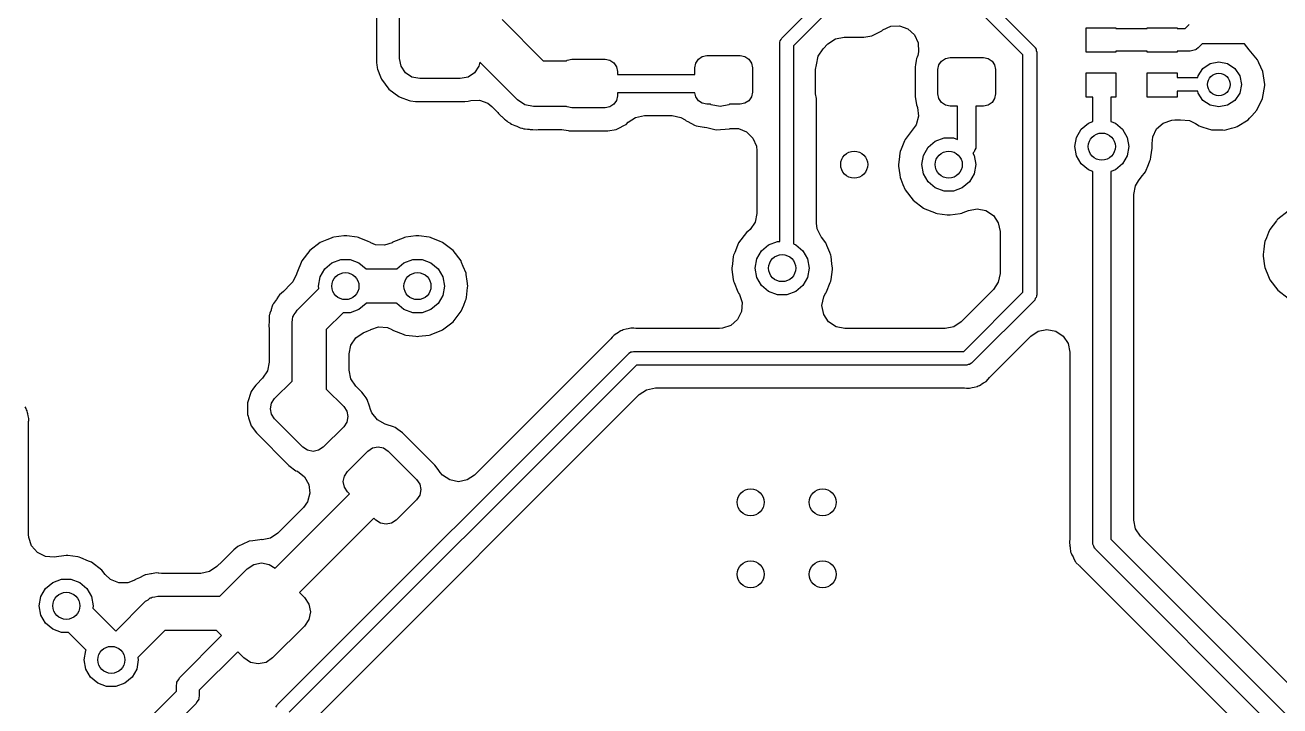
# Model space of a CAD drawing. Extents: x 0.99 to 4.24, y -7.27 to -4.02.
# Drawn here: x 2.935 to 3.483, y -4.798 to -4.5 of the extents above; entities that cross this region are included whole.
import ezdxf

# ---------------------------------------------------------------- set-up
doc = ezdxf.new("R2010")
doc.units = 0
doc.header["$MEASUREMENT"] = 0
doc.layers.add('BLACK', color=7, linetype='CONTINUOUS')

msp = doc.modelspace()

# ---------------------------------------------------------------- linework, layer by layer
at = {"layer": 'BLACK', "linetype": 'CONTINUOUS'}
for p, q in [((3.2656, -4.50575), (3.28049, -4.49086)), ((3.35857, -4.49212), (3.37614, -4.50969)), ((3.08841, -4.49337), (3.08841, -4.50474)), ((3.09843, -4.51458), (3.09843, -4.49489)), ((3.14329, -4.49766), (3.16123, -4.5156)), ((3.28473, -4.49511), (3.27072, -4.50912)), ((3.37102, -4.51305), (3.35325, -4.49528)), ((3.30499, -4.50474), (3.30932, -4.50253)), ((3.30932, -4.50253), (3.30978, -4.50207)), ((3.30978, -4.50207), (3.31321, -4.50049)), ((3.31321, -4.50049), (3.31709, -4.50034)), ((3.31709, -4.50034), (3.32074, -4.50169)), ((3.32074, -4.50169), (3.32359, -4.50432)), ((3.39862, -4.51182), (3.39862, -4.50119)), ((3.39862, -4.50119), (3.41161, -4.50119)), ((3.41161, -4.50119), (3.41161, -4.50151)), ((3.41161, -4.50151), (3.42539, -4.50151)), ((3.42539, -4.50151), (3.42539, -4.50119)), ((3.42539, -4.50119), (3.43839, -4.50119)), ((3.43839, -4.50119), (3.43839, -4.50151)), ((3.43839, -4.50151), (3.44198, -4.50151)), ((3.44198, -4.50151), (3.44375, -4.49974)), ((3.08841, -4.50474), (3.08841, -4.51636)), ((3.26472, -4.50787), (3.26475, -4.50769)), ((3.26472, -4.59467), (3.26472, -4.50787)), ((3.26473, -4.50761), (3.26478, -4.50749)), ((3.26475, -4.50769), (3.26473, -4.50761)), ((3.26478, -4.50749), (3.2649, -4.50685)), ((3.2649, -4.50685), (3.26532, -4.50635)), ((3.26532, -4.50635), (3.2656, -4.50575)), ((3.27072, -4.50912), (3.27072, -4.59573)), ((3.28365, -4.51035), (3.28578, -4.50822)), ((3.28578, -4.50822), (3.28901, -4.50606)), ((3.28901, -4.50606), (3.29282, -4.5053)), ((3.29282, -4.5053), (3.3003, -4.5053)), ((3.3003, -4.5053), (3.3014, -4.5053)), ((3.3014, -4.5053), (3.30499, -4.50474)), ((3.32359, -4.50432), (3.32522, -4.50785)), ((3.32522, -4.50785), (3.32537, -4.51174)), ((3.44935, -4.50828), (3.44759, -4.51004)), ((3.4679, -4.50828), (3.44935, -4.50828)), ((3.46989, -4.51086), (3.4679, -4.50828)), ((3.0991, -4.51797), (3.09843, -4.51458)), ((3.17178, -4.51537), (3.17382, -4.51497)), ((3.17382, -4.51497), (3.18839, -4.51497)), ((3.18839, -4.51497), (3.19042, -4.51537)), ((3.22796, -4.51667), (3.22912, -4.51494)), ((3.22912, -4.51494), (3.23084, -4.51379)), ((3.23084, -4.51379), (3.23287, -4.51339)), ((3.23287, -4.51339), (3.24744, -4.51339)), ((3.24744, -4.51339), (3.24947, -4.51379)), ((3.24947, -4.51379), (3.2512, -4.51494)), ((3.2512, -4.51494), (3.25235, -4.51667)), ((3.28074, -4.51739), (3.28149, -4.51358)), ((3.28149, -4.51358), (3.28365, -4.51035)), ((3.32441, -4.5147), (3.32428, -4.51547)), ((3.32476, -4.514), (3.32441, -4.5147)), ((3.325, -4.51326), (3.32476, -4.514)), ((3.32537, -4.51174), (3.325, -4.51326)), ((3.33541, -4.51574), (3.33714, -4.51459)), ((3.33714, -4.51459), (3.33917, -4.51418)), ((3.33917, -4.51418), (3.35374, -4.51418)), ((3.35374, -4.51418), (3.35577, -4.51459)), ((3.35577, -4.51459), (3.3575, -4.51574)), ((3.37102, -4.61687), (3.37102, -4.51305)), ((3.37614, -4.50969), (3.37624, -4.50984)), ((3.37624, -4.50984), (3.37631, -4.50988)), ((3.37631, -4.50988), (3.37636, -4.51001)), ((3.37636, -4.51001), (3.37673, -4.51054)), ((3.37673, -4.51054), (3.37679, -4.5112)), ((3.37679, -4.5112), (3.37702, -4.51181)), ((3.37702, -4.51181), (3.37702, -4.61811)), ((3.41161, -4.51182), (3.39862, -4.51182)), ((3.42539, -4.51151), (3.41161, -4.51151)), ((3.41161, -4.51151), (3.41161, -4.51182)), ((3.42539, -4.51182), (3.42539, -4.51151)), ((3.43839, -4.51182), (3.42539, -4.51182)), ((3.44406, -4.51151), (3.43839, -4.51151)), ((3.43839, -4.51151), (3.43839, -4.51182)), ((3.44524, -4.51116), (3.44406, -4.51151)), ((3.44644, -4.5109), (3.44524, -4.51116)), ((3.44665, -4.51074), (3.44644, -4.5109)), ((3.44676, -4.51071), (3.44665, -4.51074)), ((3.44688, -4.51057), (3.44676, -4.51071)), ((3.44759, -4.51004), (3.44688, -4.51057)), ((3.46988, -4.51087), (3.46989, -4.51086)), ((3.4736, -4.51518), (3.46988, -4.51087)), ((3.08841, -4.51636), (3.08843, -4.51663)), ((3.08843, -4.51663), (3.08843, -4.51663)), ((3.08843, -4.51663), (3.0885, -4.51726)), ((3.0885, -4.51726), (3.08866, -4.51867)), ((3.08866, -4.51867), (3.08888, -4.51926)), ((3.08888, -4.51926), (3.09015, -4.52265)), ((3.10102, -4.52084), (3.0991, -4.51797)), ((3.13318, -4.51797), (3.13126, -4.52084)), ((3.13354, -4.51619), (3.13318, -4.51797)), ((3.15002, -4.53267), (3.13354, -4.51619)), ((3.16123, -4.5156), (3.17145, -4.5156)), ((3.17145, -4.5156), (3.17178, -4.51537)), ((3.19042, -4.51537), (3.19214, -4.51653)), ((3.19214, -4.51653), (3.1933, -4.51825)), ((3.1933, -4.51825), (3.1937, -4.52028)), ((3.1937, -4.52028), (3.1937, -4.5216)), ((3.22756, -4.5187), (3.22796, -4.51667)), ((3.22756, -4.5216), (3.22756, -4.5187)), ((3.25235, -4.51667), (3.25276, -4.5187)), ((3.25276, -4.5187), (3.25276, -4.52933)), ((3.28031, -4.5195), (3.28072, -4.51746)), ((3.28031, -4.53013), (3.28031, -4.5195)), ((3.28072, -4.51746), (3.28074, -4.51744)), ((3.28074, -4.51744), (3.28074, -4.51739)), ((3.32398, -4.51739), (3.32384, -4.51829)), ((3.32384, -4.51829), (3.32384, -4.53133)), ((3.32428, -4.51547), (3.32398, -4.51739)), ((3.32428, -4.51547), (3.32428, -4.51547)), ((3.33386, -4.5195), (3.33426, -4.51746)), ((3.33386, -4.53013), (3.33386, -4.5195)), ((3.33426, -4.51746), (3.33541, -4.51574)), ((3.3575, -4.51574), (3.35865, -4.51746)), ((3.35865, -4.51746), (3.35906, -4.5195)), ((3.35906, -4.5195), (3.35906, -4.53013)), ((3.4476, -4.52223), (3.44973, -4.51903)), ((3.44973, -4.51903), (3.45293, -4.5169)), ((3.45293, -4.5169), (3.45669, -4.51615)), ((3.45669, -4.51615), (3.46046, -4.5169)), ((3.46046, -4.5169), (3.46365, -4.51903)), ((3.46365, -4.51903), (3.46579, -4.52223)), ((3.47389, -4.51583), (3.4736, -4.51518)), ((3.47418, -4.51647), (3.47389, -4.51583)), ((3.47389, -4.51583), (3.47389, -4.51583)), ((3.47595, -4.52036), (3.47418, -4.51647)), ((3.47676, -4.52599), (3.47595, -4.52036)), ((3.09015, -4.52265), (3.09055, -4.52373)), ((3.09055, -4.52373), (3.0938, -4.52806)), ((3.10389, -4.52276), (3.10102, -4.52084)), ((3.10728, -4.52343), (3.10389, -4.52276)), ((3.125, -4.52343), (3.10728, -4.52343)), ((3.12839, -4.52276), (3.125, -4.52343)), ((3.13126, -4.52084), (3.12839, -4.52276)), ((3.1937, -4.5216), (3.22756, -4.5216)), ((3.39862, -4.53151), (3.39862, -4.52088)), ((3.39862, -4.52088), (3.41161, -4.52088)), ((3.41161, -4.52088), (3.41161, -4.53151)), ((3.42539, -4.53151), (3.42539, -4.52088)), ((3.42539, -4.52088), (3.43839, -4.52088)), ((3.43839, -4.52088), (3.43839, -4.52299)), ((3.43839, -4.52299), (3.44745, -4.52299)), ((3.44745, -4.52299), (3.4476, -4.52223)), ((3.46579, -4.52223), (3.46654, -4.52599)), ((3.46654, -4.52599), (3.46579, -4.52976)), ((3.47675, -4.52648), (3.47676, -4.52599)), ((3.0938, -4.52806), (3.09812, -4.5313)), ((3.09812, -4.5313), (3.09879, -4.53155)), ((3.1937, -4.53091), (3.1933, -4.53295)), ((3.22761, -4.5296), (3.1937, -4.5296)), ((3.1937, -4.5296), (3.1937, -4.53091)), ((3.22796, -4.53136), (3.22761, -4.5296)), ((3.22912, -4.53309), (3.22796, -4.53136)), ((3.25235, -4.53136), (3.2512, -4.53309)), ((3.25276, -4.52933), (3.25235, -4.53136)), ((3.28072, -4.53216), (3.28031, -4.53013)), ((3.32384, -4.53133), (3.32441, -4.53492)), ((3.33426, -4.53216), (3.33386, -4.53013)), ((3.35906, -4.53013), (3.35865, -4.53216)), ((3.44745, -4.52899), (3.43839, -4.52899)), ((3.43839, -4.52899), (3.43839, -4.53151)), ((3.4476, -4.52976), (3.44745, -4.52899)), ((3.44973, -4.53295), (3.4476, -4.52976)), ((3.46579, -4.52976), (3.46365, -4.53295)), ((3.47581, -4.53209), (3.47675, -4.52648)), ((3.09879, -4.53155), (3.09879, -4.53155)), ((3.09879, -4.53155), (3.1026, -4.53298)), ((3.1026, -4.53298), (3.1026, -4.53298)), ((3.1026, -4.53298), (3.10319, -4.5332)), ((3.10319, -4.5332), (3.1055, -4.53345)), ((3.1055, -4.53345), (3.10577, -4.53345)), ((3.10577, -4.53345), (3.11615, -4.53345)), ((3.11615, -4.53345), (3.12679, -4.53345)), ((3.12679, -4.53345), (3.12705, -4.53342)), ((3.12705, -4.53342), (3.12847, -4.53327)), ((3.12705, -4.53342), (3.12705, -4.53342)), ((3.12847, -4.53327), (3.1291, -4.5332)), ((3.12847, -4.53327), (3.12847, -4.53327)), ((3.1291, -4.5332), (3.12957, -4.53302)), ((3.12957, -4.53302), (3.13339, -4.53288)), ((3.13339, -4.53288), (3.13703, -4.53424)), ((3.13703, -4.53424), (3.13885, -4.53567)), ((3.13885, -4.53567), (3.14115, -4.53798)), ((3.15326, -4.53484), (3.15002, -4.53267)), ((3.15709, -4.5356), (3.15326, -4.53484)), ((3.17145, -4.5356), (3.15709, -4.5356)), ((3.17178, -4.53582), (3.17145, -4.5356)), ((3.17382, -4.53623), (3.17178, -4.53582)), ((3.18839, -4.53623), (3.17382, -4.53623)), ((3.19042, -4.53582), (3.18839, -4.53623)), ((3.19214, -4.53467), (3.19042, -4.53582)), ((3.1933, -4.53295), (3.19214, -4.53467)), ((3.23084, -4.53424), (3.22912, -4.53309)), ((3.23287, -4.53465), (3.23084, -4.53424)), ((3.23446, -4.53465), (3.23287, -4.53465)), ((3.23475, -4.53484), (3.23446, -4.53465)), ((3.23857, -4.5356), (3.23475, -4.53484)), ((3.2424, -4.53484), (3.23857, -4.5356)), ((3.24269, -4.53465), (3.2424, -4.53484)), ((3.24744, -4.53465), (3.24269, -4.53465)), ((3.24947, -4.53424), (3.24744, -4.53465)), ((3.2512, -4.53309), (3.24947, -4.53424)), ((3.28074, -4.53219), (3.28072, -4.53216)), ((3.28074, -4.58659), (3.28074, -4.53219)), ((3.32441, -4.53492), (3.32476, -4.53562)), ((3.32476, -4.53562), (3.32489, -4.53601)), ((3.32489, -4.53601), (3.32534, -4.53987)), ((3.33541, -4.53389), (3.33426, -4.53216)), ((3.33714, -4.53504), (3.33541, -4.53389)), ((3.33917, -4.53544), (3.33714, -4.53504)), ((3.34246, -4.53544), (3.33917, -4.53544)), ((3.34246, -4.55006), (3.34246, -4.53544)), ((3.35374, -4.53544), (3.35046, -4.53544)), ((3.35046, -4.53544), (3.35046, -4.55315)), ((3.35577, -4.53504), (3.35374, -4.53544)), ((3.3575, -4.53389), (3.35577, -4.53504)), ((3.35865, -4.53216), (3.3575, -4.53389)), ((3.40151, -4.53151), (3.39862, -4.53151)), ((3.40151, -4.54223), (3.40151, -4.53151)), ((3.41161, -4.53151), (3.40951, -4.53151)), ((3.40951, -4.53151), (3.40951, -4.54223)), ((3.43839, -4.53151), (3.42539, -4.53151)), ((3.45293, -4.53509), (3.44973, -4.53295)), ((3.45669, -4.53584), (3.45293, -4.53509)), ((3.46046, -4.53509), (3.45669, -4.53584)), ((3.46365, -4.53295), (3.46046, -4.53509)), ((3.47333, -4.53721), (3.47581, -4.53209)), ((3.14115, -4.53798), (3.14138, -4.53822)), ((3.14138, -4.53822), (3.14168, -4.53871)), ((3.14168, -4.53871), (3.14292, -4.5398)), ((3.14292, -4.5398), (3.14316, -4.54001)), ((3.14316, -4.54001), (3.14361, -4.54043)), ((3.14361, -4.54043), (3.14395, -4.54077)), ((3.14395, -4.54077), (3.14423, -4.54098)), ((3.14423, -4.54098), (3.14437, -4.54111)), ((3.14437, -4.54111), (3.14474, -4.5414)), ((3.14474, -4.5414), (3.14545, -4.54203)), ((3.14545, -4.54203), (3.14545, -4.54203)), ((3.14545, -4.54203), (3.14598, -4.5425)), ((3.19845, -4.54254), (3.20168, -4.54038)), ((3.20168, -4.54038), (3.20549, -4.53962)), ((3.20549, -4.53962), (3.21759, -4.53962)), ((3.21759, -4.53962), (3.2214, -4.54038)), ((3.2214, -4.54038), (3.22329, -4.54143)), ((3.22329, -4.54143), (3.22375, -4.54189)), ((3.22375, -4.54189), (3.22445, -4.54225)), ((3.22445, -4.54225), (3.22738, -4.54374)), ((3.32534, -4.53987), (3.32429, -4.54361)), ((3.39961, -4.54292), (3.40151, -4.54223)), ((3.40951, -4.54223), (3.41142, -4.54292)), ((3.43238, -4.54286), (3.43606, -4.54161)), ((3.43606, -4.54161), (3.43736, -4.54152)), ((3.43736, -4.54152), (3.43937, -4.54152)), ((3.43937, -4.54152), (3.43985, -4.54143)), ((3.43985, -4.54143), (3.43996, -4.54142)), ((3.43996, -4.54142), (3.44383, -4.5418)), ((3.44383, -4.5418), (3.44645, -4.54304)), ((3.46466, -4.54441), (3.46951, -4.54143)), ((3.46951, -4.54143), (3.47011, -4.54077)), ((3.47011, -4.54077), (3.47105, -4.53974)), ((3.47105, -4.53974), (3.47333, -4.53721)), ((3.14598, -4.5425), (3.14662, -4.54281)), ((3.14662, -4.54281), (3.14666, -4.54283)), ((3.14666, -4.54283), (3.14671, -4.54287)), ((3.14671, -4.54287), (3.14677, -4.5429)), ((3.14677, -4.5429), (3.14681, -4.54291)), ((3.14681, -4.54291), (3.14737, -4.54334)), ((3.14737, -4.54334), (3.14893, -4.54392)), ((3.14893, -4.54392), (3.14967, -4.54423)), ((3.14967, -4.54423), (3.15117, -4.54494)), ((3.15117, -4.54494), (3.15187, -4.54505)), ((3.15187, -4.54505), (3.15191, -4.54506)), ((3.15191, -4.54506), (3.15198, -4.54508)), ((3.15198, -4.54508), (3.15204, -4.5451)), ((3.15204, -4.5451), (3.15208, -4.5451)), ((3.15208, -4.5451), (3.15274, -4.54535)), ((3.15274, -4.54535), (3.15345, -4.54541)), ((3.15345, -4.54541), (3.1544, -4.54548)), ((3.1544, -4.54548), (3.15509, -4.54556)), ((3.15509, -4.54556), (3.15515, -4.54556)), ((3.15515, -4.54556), (3.15553, -4.54562)), ((3.15553, -4.54562), (3.15595, -4.54562)), ((3.15595, -4.54562), (3.15669, -4.54565)), ((3.15669, -4.54565), (3.15846, -4.54578)), ((3.15846, -4.54578), (3.15912, -4.54564)), ((3.15912, -4.54564), (3.15966, -4.54562)), ((3.15966, -4.54562), (3.16785, -4.54562)), ((3.16785, -4.54562), (3.16941, -4.54574)), ((3.16941, -4.54574), (3.17223, -4.54619)), ((3.17223, -4.54619), (3.17223, -4.54619)), ((3.17223, -4.54619), (3.17261, -4.54625)), ((3.17261, -4.54625), (3.173, -4.54625)), ((3.173, -4.54625), (3.18111, -4.54625)), ((3.18111, -4.54625), (3.18959, -4.54625)), ((3.18959, -4.54625), (3.19318, -4.54568)), ((3.19318, -4.54568), (3.19436, -4.54508)), ((3.19436, -4.54508), (3.19681, -4.54383)), ((3.19681, -4.54383), (3.19751, -4.54348)), ((3.19681, -4.54383), (3.19681, -4.54383)), ((3.19751, -4.54348), (3.19845, -4.54254)), ((3.22738, -4.54374), (3.22738, -4.54374)), ((3.22738, -4.54374), (3.22808, -4.5441)), ((3.22808, -4.5441), (3.23167, -4.54467)), ((3.23167, -4.54467), (3.23175, -4.54467)), ((3.23175, -4.54467), (3.23284, -4.54483)), ((3.23284, -4.54483), (3.23695, -4.54576)), ((3.23695, -4.54576), (3.24268, -4.5454)), ((3.24268, -4.5454), (3.24299, -4.54529)), ((3.24299, -4.54529), (3.2466, -4.54526)), ((3.2466, -4.54526), (3.2502, -4.54672)), ((3.2502, -4.54672), (3.25297, -4.54945)), ((3.32301, -4.54545), (3.31951, -4.55001)), ((3.32429, -4.54361), (3.32297, -4.54542)), ((3.32297, -4.54542), (3.32301, -4.54545)), ((3.39441, -4.54911), (3.39646, -4.54556)), ((3.39646, -4.54556), (3.39961, -4.54292)), ((3.41142, -4.54292), (3.41456, -4.54556)), ((3.41456, -4.54556), (3.41661, -4.54911)), ((3.42774, -4.54891), (3.42946, -4.54542)), ((3.42946, -4.54542), (3.43238, -4.54286)), ((3.44645, -4.54304), (3.44805, -4.5441)), ((3.44805, -4.5441), (3.44873, -4.54432)), ((3.44873, -4.54432), (3.44873, -4.54432)), ((3.44873, -4.54432), (3.44969, -4.54462)), ((3.44969, -4.54462), (3.45348, -4.5458)), ((3.45348, -4.5458), (3.45618, -4.54585)), ((3.45618, -4.54585), (3.45846, -4.54589)), ((3.45846, -4.54589), (3.45846, -4.54589)), ((3.45846, -4.54589), (3.45917, -4.54591)), ((3.45917, -4.54591), (3.46225, -4.54507)), ((3.46225, -4.54507), (3.46398, -4.5446)), ((3.46398, -4.5446), (3.46466, -4.54441)), ((3.46398, -4.5446), (3.46398, -4.5446)), ((3.25297, -4.54945), (3.25449, -4.55303)), ((3.25449, -4.55303), (3.2547, -4.55505)), ((3.31926, -4.55062), (3.31772, -4.55434)), ((3.31951, -4.55001), (3.31926, -4.55062)), ((3.32748, -4.55698), (3.32953, -4.55343)), ((3.32953, -4.55343), (3.33268, -4.55079)), ((3.33268, -4.55079), (3.33653, -4.54939)), ((3.33653, -4.54939), (3.34063, -4.54939)), ((3.34063, -4.54939), (3.34246, -4.55006)), ((3.35046, -4.55315), (3.35036, -4.55346)), ((3.3937, -4.55315), (3.39441, -4.54911)), ((3.39441, -4.55719), (3.3937, -4.55315)), ((3.41661, -4.54911), (3.41732, -4.55315)), ((3.41732, -4.55315), (3.41661, -4.55719)), ((3.42745, -4.5525), (3.42745, -4.55185)), ((3.42745, -4.55185), (3.42754, -4.55185)), ((3.42753, -4.55315), (3.42745, -4.5525)), ((3.42745, -4.5538), (3.42753, -4.55315)), ((3.42754, -4.55185), (3.42774, -4.54891)), ((3.2547, -4.55505), (3.2547, -4.58235)), ((3.31685, -4.55885), (3.31656, -4.56102)), ((3.31723, -4.55597), (3.31685, -4.55885)), ((3.31731, -4.55532), (3.31723, -4.55597)), ((3.31723, -4.55597), (3.31723, -4.55597)), ((3.31772, -4.55434), (3.31731, -4.55532)), ((3.32677, -4.56102), (3.32748, -4.55698)), ((3.34929, -4.55598), (3.34917, -4.5561)), ((3.34917, -4.5561), (3.34968, -4.55698)), ((3.34943, -4.55569), (3.34929, -4.55598)), ((3.34969, -4.5555), (3.34943, -4.55569)), ((3.34968, -4.55698), (3.35039, -4.56102)), ((3.34998, -4.55461), (3.34969, -4.5555)), ((3.35041, -4.55378), (3.34998, -4.55461)), ((3.35036, -4.55346), (3.35041, -4.55378)), ((3.39646, -4.56074), (3.39441, -4.55719)), ((3.41661, -4.55719), (3.41456, -4.56074)), ((3.42653, -4.55945), (3.42678, -4.55885)), ((3.42678, -4.55885), (3.42694, -4.55761)), ((3.42694, -4.55761), (3.42745, -4.5538)), ((3.31656, -4.56102), (3.31665, -4.56167)), ((3.31665, -4.56167), (3.31715, -4.56549)), ((3.32748, -4.56506), (3.32677, -4.56102)), ((3.35039, -4.56102), (3.34968, -4.56506)), ((3.39961, -4.56338), (3.39646, -4.56074)), ((3.40151, -4.56407), (3.39961, -4.56338)), ((3.40151, -4.72638), (3.40151, -4.56407)), ((3.41142, -4.56338), (3.40951, -4.56407)), ((3.40951, -4.56407), (3.40951, -4.72472)), ((3.41456, -4.56074), (3.41142, -4.56338)), ((3.42271, -4.56659), (3.42458, -4.56416)), ((3.42458, -4.56416), (3.4259, -4.56098)), ((3.4259, -4.56098), (3.42653, -4.55945)), ((3.42653, -4.55945), (3.42653, -4.55945)), ((3.31715, -4.56549), (3.31731, -4.56672)), ((3.31731, -4.56672), (3.31756, -4.56733)), ((3.31756, -4.56733), (3.31756, -4.56733)), ((3.31756, -4.56733), (3.31855, -4.56972)), ((3.31855, -4.56972), (3.31951, -4.57203)), ((3.32953, -4.56862), (3.32748, -4.56506)), ((3.33268, -4.57125), (3.32953, -4.56862)), ((3.34763, -4.56862), (3.34449, -4.57125)), ((3.34968, -4.56506), (3.34763, -4.56862)), ((3.42029, -4.57031), (3.42159, -4.56806)), ((3.42159, -4.56806), (3.42271, -4.56659)), ((3.31951, -4.57203), (3.32301, -4.57659)), ((3.33653, -4.57266), (3.33268, -4.57125)), ((3.34063, -4.57266), (3.33653, -4.57266)), ((3.34449, -4.57125), (3.34063, -4.57266)), ((3.41953, -4.57412), (3.42029, -4.57031)), ((3.41953, -4.71644), (3.41953, -4.57412)), ((3.32301, -4.57659), (3.32757, -4.58009)), ((3.32757, -4.58009), (3.32818, -4.58034)), ((3.32818, -4.58034), (3.33228, -4.58204)), ((3.34722, -4.58107), (3.35104, -4.58032)), ((3.35104, -4.58032), (3.35485, -4.58107)), ((3.25394, -4.58616), (3.25178, -4.58939)), ((3.2547, -4.58235), (3.25394, -4.58616)), ((3.33228, -4.58204), (3.33228, -4.58204)), ((3.33228, -4.58204), (3.33288, -4.58229)), ((3.33288, -4.58229), (3.33353, -4.58238)), ((3.33353, -4.58238), (3.33353, -4.58238)), ((3.33353, -4.58238), (3.33794, -4.58296)), ((3.33794, -4.58296), (3.33858, -4.58304)), ((3.33858, -4.58304), (3.33923, -4.58296)), ((3.33923, -4.58296), (3.34363, -4.58238)), ((3.34363, -4.58238), (3.34428, -4.58229)), ((3.34363, -4.58238), (3.34363, -4.58238)), ((3.34428, -4.58229), (3.34488, -4.58204)), ((3.34488, -4.58204), (3.34722, -4.58107)), ((3.34488, -4.58204), (3.34488, -4.58204)), ((3.35485, -4.58107), (3.35808, -4.58323)), ((3.35808, -4.58323), (3.36024, -4.58646)), ((3.48186, -4.5856), (3.47896, -4.58938)), ((3.48206, -4.58534), (3.48186, -4.5856)), ((3.48246, -4.58482), (3.48206, -4.58534)), ((3.48702, -4.58132), (3.48246, -4.58482)), ((3.25018, -4.59073), (3.24668, -4.59529)), ((3.2508, -4.59025), (3.25018, -4.59073)), ((3.25178, -4.58939), (3.2508, -4.59025)), ((3.28108, -4.58917), (3.28074, -4.58659)), ((3.28279, -4.59265), (3.28108, -4.58917)), ((3.36024, -4.58646), (3.361, -4.59028)), ((3.361, -4.59028), (3.361, -4.60859)), ((3.47841, -4.59073), (3.47745, -4.59302)), ((3.47896, -4.58938), (3.47841, -4.59073)), ((3.06379, -4.5951), (3.05923, -4.5986)), ((3.06672, -4.59389), (3.06379, -4.5951)), ((3.0685, -4.59315), (3.06672, -4.59389)), ((3.0691, -4.5929), (3.0685, -4.59315)), ((3.0685, -4.59315), (3.0685, -4.59315)), ((3.06975, -4.59282), (3.0691, -4.5929)), ((3.07416, -4.59224), (3.06975, -4.59282)), ((3.06975, -4.59282), (3.06975, -4.59282)), ((3.0748, -4.59215), (3.07416, -4.59224)), ((3.07545, -4.59224), (3.0748, -4.59215)), ((3.07986, -4.59282), (3.07545, -4.59224)), ((3.0805, -4.5929), (3.07986, -4.59282)), ((3.07986, -4.59282), (3.07986, -4.59282)), ((3.08111, -4.59315), (3.0805, -4.5929)), ((3.08443, -4.59453), (3.08111, -4.59315)), ((3.08111, -4.59315), (3.08111, -4.59315)), ((3.08581, -4.5951), (3.08443, -4.59453)), ((3.08598, -4.59523), (3.08581, -4.5951)), ((3.08797, -4.59606), (3.08598, -4.59523)), ((3.09185, -4.59631), (3.08797, -4.59606)), ((3.09519, -4.59518), (3.09185, -4.59631)), ((3.09529, -4.5951), (3.09519, -4.59518)), ((3.09589, -4.59485), (3.09529, -4.5951)), ((3.1, -4.59315), (3.09589, -4.59485)), ((3.1006, -4.5929), (3.1, -4.59315)), ((3.1, -4.59315), (3.1, -4.59315)), ((3.10125, -4.59282), (3.1006, -4.5929)), ((3.10565, -4.59224), (3.10125, -4.59282)), ((3.10125, -4.59282), (3.10125, -4.59282)), ((3.1063, -4.59215), (3.10565, -4.59224)), ((3.10695, -4.59224), (3.1063, -4.59215)), ((3.11135, -4.59282), (3.10695, -4.59224)), ((3.112, -4.5929), (3.11135, -4.59282)), ((3.11135, -4.59282), (3.11135, -4.59282)), ((3.1126, -4.59315), (3.112, -4.5929)), ((3.11592, -4.59453), (3.1126, -4.59315)), ((3.1126, -4.59315), (3.1126, -4.59315)), ((3.11731, -4.5951), (3.11592, -4.59453)), ((3.12187, -4.5986), (3.11731, -4.5951)), ((3.2462, -4.59644), (3.24498, -4.5994)), ((3.24668, -4.59529), (3.2462, -4.59644)), ((3.2567, -4.59871), (3.25984, -4.59607)), ((3.25984, -4.59607), (3.2637, -4.59467)), ((3.2637, -4.59467), (3.26472, -4.59467)), ((3.27072, -4.59573), (3.27165, -4.59607)), ((3.27165, -4.59607), (3.2748, -4.59871)), ((3.28292, -4.59282), (3.28279, -4.59265)), ((3.28482, -4.59529), (3.28292, -4.59282)), ((3.2853, -4.59644), (3.28482, -4.59529)), ((3.28652, -4.5994), (3.2853, -4.59644)), ((3.47668, -4.59534), (3.47634, -4.59793)), ((3.47676, -4.59469), (3.47668, -4.59534)), ((3.47668, -4.59534), (3.47668, -4.59534)), ((3.47745, -4.59302), (3.47676, -4.59469)), ((3.05923, -4.5986), (3.05573, -4.60316)), ((3.0689, -4.60394), (3.07275, -4.60254)), ((3.07275, -4.60254), (3.07685, -4.60254)), ((3.07685, -4.60254), (3.08071, -4.60394)), ((3.10039, -4.60394), (3.10425, -4.60254)), ((3.10425, -4.60254), (3.10835, -4.60254)), ((3.10835, -4.60254), (3.1122, -4.60394)), ((3.12537, -4.60316), (3.12187, -4.5986)), ((3.24439, -4.60125), (3.24398, -4.60437)), ((3.24448, -4.6006), (3.24439, -4.60125)), ((3.24439, -4.60125), (3.24439, -4.60125)), ((3.24498, -4.5994), (3.24448, -4.6006)), ((3.25394, -4.6063), (3.25465, -4.60226)), ((3.25465, -4.60226), (3.2567, -4.59871)), ((3.2748, -4.59871), (3.27685, -4.60226)), ((3.27685, -4.60226), (3.27756, -4.6063)), ((3.28702, -4.6006), (3.28652, -4.5994)), ((3.2871, -4.60125), (3.28702, -4.6006)), ((3.28751, -4.60437), (3.2871, -4.60125)), ((3.2871, -4.60125), (3.2871, -4.60125)), ((3.47634, -4.59793), (3.47601, -4.60039)), ((3.47601, -4.60039), (3.4761, -4.60104)), ((3.4761, -4.60104), (3.47666, -4.6053)), ((3.05573, -4.60316), (3.05353, -4.60847)), ((3.0637, -4.61013), (3.06576, -4.60658)), ((3.06576, -4.60658), (3.0689, -4.60394)), ((3.08071, -4.60394), (3.08385, -4.60658)), ((3.08385, -4.60658), (3.0839, -4.60667)), ((3.0839, -4.60667), (3.0972, -4.60667)), ((3.0972, -4.60667), (3.09725, -4.60658)), ((3.09725, -4.60658), (3.10039, -4.60394)), ((3.1122, -4.60394), (3.11535, -4.60658)), ((3.11535, -4.60658), (3.1174, -4.61013)), ((3.12562, -4.60377), (3.12537, -4.60316)), ((3.12634, -4.60551), (3.12562, -4.60377)), ((3.12757, -4.60847), (3.12634, -4.60551)), ((3.24398, -4.60437), (3.24373, -4.6063)), ((3.24373, -4.6063), (3.24381, -4.60695)), ((3.24381, -4.60695), (3.24438, -4.61122)), ((3.25465, -4.61034), (3.25394, -4.6063)), ((3.27756, -4.6063), (3.27685, -4.61034)), ((3.28712, -4.61122), (3.28768, -4.60695)), ((3.28777, -4.6063), (3.28751, -4.60437)), ((3.28768, -4.60695), (3.28777, -4.6063)), ((3.47666, -4.6053), (3.47676, -4.60609)), ((3.47676, -4.60609), (3.47701, -4.6067)), ((3.47701, -4.6067), (3.47701, -4.6067)), ((3.47701, -4.6067), (3.47807, -4.60924)), ((3.05097, -4.61323), (3.04771, -4.61649)), ((3.05182, -4.61225), (3.05097, -4.61323)), ((3.05348, -4.6089), (3.05182, -4.61225)), ((3.05353, -4.60847), (3.05348, -4.6089)), ((3.06299, -4.61417), (3.0637, -4.61013)), ((3.1174, -4.61013), (3.11811, -4.61417)), ((3.12765, -4.60912), (3.12757, -4.60847)), ((3.12803, -4.612), (3.12765, -4.60912)), ((3.12765, -4.60912), (3.12765, -4.60912)), ((3.12832, -4.61417), (3.12803, -4.612)), ((3.24438, -4.61122), (3.24448, -4.612)), ((3.24448, -4.612), (3.24473, -4.6126)), ((3.24473, -4.6126), (3.24473, -4.6126)), ((3.24473, -4.6126), (3.24643, -4.61671)), ((3.2567, -4.61389), (3.25465, -4.61034)), ((3.27685, -4.61034), (3.2748, -4.61389)), ((3.28507, -4.61671), (3.28677, -4.6126)), ((3.28677, -4.6126), (3.28702, -4.612)), ((3.28677, -4.6126), (3.28677, -4.6126)), ((3.28702, -4.612), (3.28712, -4.61122)), ((3.36024, -4.6124), (3.35808, -4.61563)), ((3.361, -4.60859), (3.36024, -4.6124)), ((3.47807, -4.60924), (3.47896, -4.6114)), ((3.47896, -4.6114), (3.48246, -4.61596)), ((3.04561, -4.61851), (3.04478, -4.61971)), ((3.04603, -4.6179), (3.04561, -4.61851)), ((3.04683, -4.61727), (3.04603, -4.6179)), ((3.04771, -4.61649), (3.04683, -4.61727)), ((3.05364, -4.62473), (3.06317, -4.6152)), ((3.06317, -4.6152), (3.06299, -4.61417)), ((3.1174, -4.61821), (3.11535, -4.62177)), ((3.11811, -4.61417), (3.1174, -4.61821)), ((3.12757, -4.61987), (3.12767, -4.61907)), ((3.12767, -4.61907), (3.12823, -4.61482)), ((3.12823, -4.61482), (3.12832, -4.61417)), ((3.24643, -4.61671), (3.24643, -4.61671)), ((3.24643, -4.61671), (3.24668, -4.61731)), ((3.24668, -4.61731), (3.24703, -4.61776)), ((3.24703, -4.61776), (3.24826, -4.62139)), ((3.25984, -4.61653), (3.2567, -4.61389)), ((3.2637, -4.61793), (3.25984, -4.61653)), ((3.2678, -4.61793), (3.2637, -4.61793)), ((3.27165, -4.61653), (3.2678, -4.61793)), ((3.2748, -4.61389), (3.27165, -4.61653)), ((3.28315, -4.62269), (3.28391, -4.61888)), ((3.28391, -4.61888), (3.28445, -4.61779)), ((3.28445, -4.61779), (3.28482, -4.61731)), ((3.28482, -4.61731), (3.28507, -4.61671)), ((3.28507, -4.61671), (3.28507, -4.61671)), ((3.35808, -4.61563), (3.34398, -4.62973)), ((3.34521, -4.64267), (3.37102, -4.61687)), ((3.37683, -4.61914), (3.37641, -4.61964)), ((3.37695, -4.61849), (3.37683, -4.61914)), ((3.377, -4.61837), (3.37695, -4.61849)), ((3.37702, -4.61811), (3.37698, -4.61829)), ((3.37698, -4.61829), (3.377, -4.61837)), ((3.48246, -4.61596), (3.48702, -4.61946)), ((3.04227, -4.62463), (3.04179, -4.62601)), ((3.04237, -4.62433), (3.04227, -4.62463)), ((3.04284, -4.62285), (3.04237, -4.62433)), ((3.04303, -4.62224), (3.04284, -4.62285)), ((3.04284, -4.62285), (3.04284, -4.62285)), ((3.04319, -4.622), (3.04303, -4.62224)), ((3.04329, -4.62174), (3.04319, -4.622)), ((3.0446, -4.61997), (3.04329, -4.62174)), ((3.04478, -4.61971), (3.0446, -4.61997)), ((3.05298, -4.62579), (3.05364, -4.62473)), ((3.08071, -4.6244), (3.07685, -4.6258)), ((3.08385, -4.62177), (3.08071, -4.6244)), ((3.0839, -4.62167), (3.08385, -4.62177)), ((3.0972, -4.62167), (3.0839, -4.62167)), ((3.09725, -4.62177), (3.0972, -4.62167)), ((3.10039, -4.6244), (3.09725, -4.62177)), ((3.10425, -4.6258), (3.10039, -4.6244)), ((3.1122, -4.6244), (3.10835, -4.6258)), ((3.11535, -4.62177), (3.1122, -4.6244)), ((3.12537, -4.62518), (3.1265, -4.62245)), ((3.1265, -4.62245), (3.12732, -4.62048)), ((3.12732, -4.62048), (3.12757, -4.61987)), ((3.12732, -4.62048), (3.12732, -4.62048)), ((3.24826, -4.62139), (3.248, -4.62527)), ((3.28391, -4.6265), (3.28315, -4.62269)), ((3.37614, -4.62023), (3.34858, -4.64779)), ((3.37641, -4.61964), (3.37614, -4.62023)), ((3.04142, -4.62986), (3.04137, -4.63109)), ((3.04143, -4.62947), (3.04142, -4.62986)), ((3.04145, -4.62726), (3.04143, -4.62752)), ((3.04143, -4.62752), (3.04143, -4.62947)), ((3.04153, -4.62699), (3.04145, -4.62726)), ((3.04154, -4.62671), (3.04153, -4.62699)), ((3.04179, -4.62601), (3.04154, -4.62671)), ((3.05145, -4.63002), (3.05173, -4.6288)), ((3.05145, -4.65568), (3.05145, -4.63002)), ((3.05173, -4.6288), (3.05187, -4.62755)), ((3.05187, -4.62755), (3.0521, -4.62719)), ((3.0521, -4.62719), (3.05219, -4.62677)), ((3.05219, -4.62677), (3.05298, -4.62579)), ((3.07378, -4.6258), (3.06645, -4.63314)), ((3.07685, -4.6258), (3.07378, -4.6258)), ((3.10835, -4.6258), (3.10425, -4.6258)), ((3.11731, -4.63324), (3.12187, -4.62974)), ((3.12187, -4.62974), (3.12537, -4.62518)), ((3.24628, -4.62875), (3.24336, -4.63132)), ((3.248, -4.62527), (3.24628, -4.62875)), ((3.28607, -4.62973), (3.28391, -4.6265)), ((3.2893, -4.63189), (3.28607, -4.62973)), ((3.34398, -4.62973), (3.34075, -4.63189)), ((3.04137, -4.63109), (3.04134, -4.63197)), ((3.04134, -4.63197), (3.04142, -4.63231)), ((3.04142, -4.63231), (3.04143, -4.63234)), ((3.04143, -4.63234), (3.04143, -4.64741)), ((3.06645, -4.63314), (3.06645, -4.65916)), ((3.07938, -4.63673), (3.08261, -4.63457)), ((3.08261, -4.63457), (3.08425, -4.63389)), ((3.08425, -4.63389), (3.08581, -4.63324)), ((3.08581, -4.63324), (3.08591, -4.63317)), ((3.08591, -4.63317), (3.08925, -4.63203)), ((3.08925, -4.63203), (3.09313, -4.63229)), ((3.09313, -4.63229), (3.09512, -4.63311)), ((3.09512, -4.63311), (3.09529, -4.63324)), ((3.09529, -4.63324), (3.09589, -4.63349)), ((3.09589, -4.63349), (3.09589, -4.63349)), ((3.09589, -4.63349), (3.1, -4.63519)), ((3.1, -4.63519), (3.1, -4.63519)), ((3.1, -4.63519), (3.1006, -4.63544)), ((3.1006, -4.63544), (3.10125, -4.63553)), ((3.10125, -4.63553), (3.10125, -4.63553)), ((3.10125, -4.63553), (3.10565, -4.63611)), ((3.10695, -4.63611), (3.11135, -4.63553)), ((3.11135, -4.63553), (3.112, -4.63544)), ((3.11135, -4.63553), (3.11135, -4.63553)), ((3.112, -4.63544), (3.1126, -4.63519)), ((3.1126, -4.63519), (3.11671, -4.63349)), ((3.1126, -4.63519), (3.1126, -4.63519)), ((3.11671, -4.63349), (3.11731, -4.63324)), ((3.11671, -4.63349), (3.11671, -4.63349)), ((3.19229, -4.63554), (3.19146, -4.63653)), ((3.19341, -4.6349), (3.19229, -4.63554)), ((3.19414, -4.63443), (3.19341, -4.6349)), ((3.19449, -4.63419), (3.19414, -4.63443)), ((3.1952, -4.63369), (3.19449, -4.63419)), ((3.19449, -4.63419), (3.19449, -4.63419)), ((3.19576, -4.63354), (3.1952, -4.63369)), ((3.19627, -4.63325), (3.19576, -4.63354)), ((3.19754, -4.63302), (3.19627, -4.63325)), ((3.19839, -4.63283), (3.19754, -4.63302)), ((3.19964, -4.6325), (3.19839, -4.63283)), ((3.20092, -4.63261), (3.19964, -4.6325)), ((3.20179, -4.63265), (3.20092, -4.63261)), ((3.23838, -4.63265), (3.20179, -4.63265)), ((3.23968, -4.63256), (3.23838, -4.63265)), ((3.24336, -4.63132), (3.23968, -4.63256)), ((3.29311, -4.63265), (3.2893, -4.63189)), ((3.33694, -4.63265), (3.29311, -4.63265)), ((3.34075, -4.63189), (3.33694, -4.63265)), ((3.37449, -4.63605), (3.37772, -4.63389)), ((3.37772, -4.63389), (3.38153, -4.63313)), ((3.38153, -4.63313), (3.38534, -4.63389)), ((3.38534, -4.63389), (3.38857, -4.63605)), ((3.07647, -4.64377), (3.07722, -4.63996)), ((3.07722, -4.63996), (3.07938, -4.63673)), ((3.10565, -4.63611), (3.1063, -4.63619)), ((3.1063, -4.63619), (3.10695, -4.63611)), ((3.19087, -4.63717), (3.13128, -4.69676)), ((3.19146, -4.63653), (3.19087, -4.63717)), ((3.19146, -4.63653), (3.19146, -4.63653)), ((3.35637, -4.65417), (3.37449, -4.63605)), ((3.38857, -4.63605), (3.39073, -4.63928)), ((3.39073, -4.63928), (3.39149, -4.64309)), ((3.04512, -4.79709), (3.19867, -4.64355)), ((3.07647, -4.65089), (3.07647, -4.64377)), ((3.19867, -4.64355), (3.19882, -4.64344)), ((3.19882, -4.64344), (3.19886, -4.64337)), ((3.19886, -4.64337), (3.19898, -4.64333)), ((3.19898, -4.64333), (3.19952, -4.64295)), ((3.19952, -4.64295), (3.20017, -4.64289)), ((3.20017, -4.64289), (3.20079, -4.64267)), ((3.20079, -4.64267), (3.34521, -4.64267)), ((3.39149, -4.64309), (3.39149, -4.72457)), ((3.04067, -4.65122), (3.03851, -4.65445)), ((3.04143, -4.64741), (3.04067, -4.65122)), ((3.20203, -4.64867), (3.05024, -4.80046)), ((3.07722, -4.6547), (3.07647, -4.65089)), ((3.34646, -4.64867), (3.20203, -4.64867)), ((3.34707, -4.64845), (3.34646, -4.64867)), ((3.34772, -4.64839), (3.34707, -4.64845)), ((3.34826, -4.64801), (3.34772, -4.64839)), ((3.34839, -4.64797), (3.34826, -4.64801)), ((3.34843, -4.6479), (3.34839, -4.64797)), ((3.34858, -4.64779), (3.34843, -4.6479)), ((3.03562, -4.65743), (3.03468, -4.65872)), ((3.03585, -4.65711), (3.03562, -4.65743)), ((3.03562, -4.65743), (3.03562, -4.65743)), ((3.03851, -4.65445), (3.03585, -4.65711)), ((3.04384, -4.66329), (3.05145, -4.65568)), ((3.07938, -4.65793), (3.07722, -4.6547)), ((3.35148, -4.6578), (3.35204, -4.65765)), ((3.35204, -4.65765), (3.35276, -4.65715)), ((3.35276, -4.65715), (3.3531, -4.65691)), ((3.35276, -4.65715), (3.35276, -4.65715)), ((3.3531, -4.65691), (3.35384, -4.65644)), ((3.35384, -4.65644), (3.35495, -4.6558)), ((3.35495, -4.6558), (3.35579, -4.65481)), ((3.35579, -4.65481), (3.35637, -4.65417)), ((3.03358, -4.66024), (3.03198, -4.66516)), ((3.03468, -4.65872), (3.03358, -4.66024)), ((3.06318, -4.80169), (3.20326, -4.66161)), ((3.06645, -4.65916), (3.07405, -4.66677)), ((3.08204, -4.66059), (3.07938, -4.65793)), ((3.08299, -4.6619), (3.08204, -4.66059)), ((3.0838, -4.66301), (3.08299, -4.6619)), ((3.08432, -4.66372), (3.0838, -4.66301)), ((3.20326, -4.66161), (3.20649, -4.65945)), ((3.20649, -4.65945), (3.21031, -4.65869)), ((3.21031, -4.65869), (3.34545, -4.65869)), ((3.34545, -4.65869), (3.34632, -4.65873)), ((3.34632, -4.65873), (3.34761, -4.65884)), ((3.34761, -4.65884), (3.34886, -4.6585)), ((3.34886, -4.6585), (3.34971, -4.65832)), ((3.34971, -4.65832), (3.35098, -4.65809)), ((3.35098, -4.65809), (3.35148, -4.6578)), ((2.93521, -4.66764), (2.93471, -4.66693)), ((2.93536, -4.6682), (2.93521, -4.66764)), ((2.93565, -4.66871), (2.93536, -4.6682)), ((3.03198, -4.66516), (3.03198, -4.67032)), ((3.042, -4.66774), (3.04248, -4.66533)), ((3.04248, -4.67015), (3.042, -4.66774)), ((3.04248, -4.66533), (3.04384, -4.66329)), ((3.07405, -4.66677), (3.07541, -4.66881)), ((3.08528, -4.6667), (3.08432, -4.66372)), ((3.08576, -4.66815), (3.08528, -4.6667)), ((3.08635, -4.66959), (3.08576, -4.66815)), ((2.9358, -4.66956), (2.93565, -4.66871)), ((2.93588, -4.66998), (2.9358, -4.66956)), ((2.93606, -4.67083), (2.93588, -4.66998)), ((2.9364, -4.67208), (2.93606, -4.67083)), ((2.93625, -4.67423), (2.93629, -4.67336)), ((2.93629, -4.67336), (2.93632, -4.67294)), ((2.93632, -4.67294), (2.9364, -4.67208)), ((3.03198, -4.67032), (3.03222, -4.67107)), ((3.03222, -4.67107), (3.03222, -4.67107)), ((3.03222, -4.67107), (3.03243, -4.6717)), ((3.03243, -4.6717), (3.03358, -4.67524)), ((3.04384, -4.67219), (3.04248, -4.67015)), ((3.05623, -4.68458), (3.04384, -4.67219)), ((3.07541, -4.67363), (3.07405, -4.67567)), ((3.07541, -4.66881), (3.07589, -4.67122)), ((3.07589, -4.67122), (3.07541, -4.67363)), ((3.08876, -4.67265), (3.08635, -4.66959)), ((3.09215, -4.67455), (3.08876, -4.67265)), ((2.93625, -4.72273), (2.93625, -4.67423)), ((3.03358, -4.67524), (3.03585, -4.67837)), ((3.03585, -4.67837), (3.05005, -4.69258)), ((3.07405, -4.67567), (3.06514, -4.68458)), ((3.09262, -4.6747), (3.09215, -4.67455)), ((3.09584, -4.67574), (3.09262, -4.6747)), ((3.09658, -4.67599), (3.09584, -4.67574)), ((3.09584, -4.67574), (3.09584, -4.67574)), ((3.09768, -4.67678), (3.09658, -4.67599)), ((3.0988, -4.6776), (3.09768, -4.67678)), ((3.09971, -4.67826), (3.0988, -4.6776)), ((3.11392, -4.69246), (3.09971, -4.67826)), ((3.05828, -4.68595), (3.05623, -4.68458)), ((3.06514, -4.68458), (3.0631, -4.68595)), ((3.08463, -4.68625), (3.08667, -4.68489)), ((3.08667, -4.68489), (3.08908, -4.68441)), ((3.08908, -4.68441), (3.09149, -4.68489)), ((3.09149, -4.68489), (3.09354, -4.68625)), ((3.06069, -4.68643), (3.05828, -4.68595)), ((3.0631, -4.68595), (3.06069, -4.68643)), ((3.07572, -4.69516), (3.08463, -4.68625)), ((3.09354, -4.68625), (3.10592, -4.69864)), ((3.05005, -4.69258), (3.05318, -4.69485)), ((3.05318, -4.69485), (3.05391, -4.69508)), ((3.05391, -4.69508), (3.05694, -4.69748)), ((3.07435, -4.6972), (3.07572, -4.69516)), ((3.1153, -4.69437), (3.11392, -4.69246)), ((3.11618, -4.69558), (3.1153, -4.69437)), ((3.11719, -4.69676), (3.11618, -4.69558)), ((3.05694, -4.69748), (3.05884, -4.70087)), ((3.05884, -4.70087), (3.0593, -4.70473)), ((3.07387, -4.69962), (3.07435, -4.6972)), ((3.07435, -4.70203), (3.07387, -4.69962)), ((3.10592, -4.69864), (3.10729, -4.70068)), ((3.10729, -4.70068), (3.10777, -4.7031)), ((3.12042, -4.69892), (3.11719, -4.69676)), ((3.12424, -4.69968), (3.12042, -4.69892)), ((3.12805, -4.69892), (3.12424, -4.69968)), ((3.13128, -4.69676), (3.12805, -4.69892)), ((3.04403, -4.73754), (3.07661, -4.70496)), ((3.0593, -4.70473), (3.05824, -4.70847)), ((3.07572, -4.70407), (3.07435, -4.70203)), ((3.07661, -4.70496), (3.07572, -4.70407)), ((3.10729, -4.70551), (3.10592, -4.70755)), ((3.10777, -4.7031), (3.10729, -4.70551)), ((3.05641, -4.71099), (3.04526, -4.72214)), ((3.05824, -4.70847), (3.05641, -4.71099)), ((3.10592, -4.70755), (3.09702, -4.71646)), ((3.08722, -4.71557), (3.05469, -4.74809)), ((3.08811, -4.71646), (3.08722, -4.71557)), ((3.09015, -4.71782), (3.08811, -4.71646)), ((3.09256, -4.7183), (3.09015, -4.71782)), ((3.09497, -4.71782), (3.09256, -4.7183)), ((3.09702, -4.71646), (3.09497, -4.71782)), ((3.42029, -4.72026), (3.41953, -4.71644)), ((2.93633, -4.72403), (2.93625, -4.72273)), ((3.04526, -4.72214), (3.04203, -4.7243)), ((3.42245, -4.72349), (3.42029, -4.72026)), ((3.55374, -4.85478), (3.42245, -4.72349)), ((2.93758, -4.72771), (2.93633, -4.72403)), ((2.94014, -4.73064), (2.93758, -4.72771)), ((3.02782, -4.72796), (3.02601, -4.72941)), ((3.03029, -4.72684), (3.02782, -4.72796)), ((3.0321, -4.72601), (3.03029, -4.72684)), ((3.03274, -4.72572), (3.0321, -4.72601)), ((3.0321, -4.72601), (3.0321, -4.72601)), ((3.03429, -4.7255), (3.03274, -4.72572)), ((3.0374, -4.72506), (3.03429, -4.7255)), ((3.0381, -4.72495), (3.0374, -4.72506)), ((3.03846, -4.72501), (3.0381, -4.72495)), ((3.04203, -4.7243), (3.03846, -4.72501)), ((3.39148, -4.72492), (3.39131, -4.72571)), ((3.39131, -4.72571), (3.39141, -4.72653)), ((3.39141, -4.72653), (3.39149, -4.72721)), ((3.39149, -4.72721), (3.39143, -4.72722)), ((3.39143, -4.72722), (3.39149, -4.72744)), ((3.39149, -4.72457), (3.39148, -4.72492)), ((3.39149, -4.72744), (3.39149, -4.72754)), ((3.39149, -4.72754), (3.39157, -4.72799)), ((3.39157, -4.72799), (3.39159, -4.72812)), ((3.39159, -4.72812), (3.39165, -4.72859)), ((3.39165, -4.72859), (3.39186, -4.73034)), ((3.40161, -4.72668), (3.40151, -4.72638)), ((3.40156, -4.727), (3.40161, -4.72668)), ((3.40199, -4.72784), (3.40156, -4.727)), ((3.40228, -4.72873), (3.40199, -4.72784)), ((3.40254, -4.72892), (3.40228, -4.72873)), ((3.40268, -4.72921), (3.40254, -4.72892)), ((3.40951, -4.72472), (3.55251, -4.86772)), ((2.94363, -4.73235), (2.94014, -4.73064)), ((2.94751, -4.73261), (2.94363, -4.73235)), ((2.95276, -4.73192), (2.94751, -4.73261)), ((2.9534, -4.732), (2.95276, -4.73192)), ((2.95781, -4.73258), (2.9534, -4.732)), ((2.95845, -4.73267), (2.95781, -4.73258)), ((2.95781, -4.73258), (2.95781, -4.73258)), ((2.95906, -4.73292), (2.95845, -4.73267)), ((2.96252, -4.73435), (2.95906, -4.73292)), ((2.95906, -4.73292), (2.95906, -4.73292)), ((2.96377, -4.73487), (2.96252, -4.73435)), ((3.02601, -4.72941), (3.02088, -4.73455)), ((3.39186, -4.73034), (3.39201, -4.73065)), ((3.39201, -4.73065), (3.39206, -4.73098)), ((3.39206, -4.73098), (3.39245, -4.73169)), ((3.39245, -4.73169), (3.3929, -4.73254)), ((3.3929, -4.73254), (3.39312, -4.73296)), ((3.39312, -4.73296), (3.39388, -4.73455)), ((3.54685, -4.87337), (3.40268, -4.72921)), ((2.96833, -4.73837), (2.96377, -4.73487)), ((2.96974, -4.74021), (2.96833, -4.73837)), ((2.99003, -4.73994), (2.98972, -4.73999)), ((2.99219, -4.73954), (2.99003, -4.73994)), ((2.99293, -4.73963), (2.99219, -4.73954)), ((2.99321, -4.73966), (2.99293, -4.73963)), ((2.99438, -4.73973), (2.99321, -4.73966)), ((3.01157, -4.73973), (2.99438, -4.73973)), ((3.01538, -4.73897), (3.01157, -4.73973)), ((3.01861, -4.73681), (3.01538, -4.73897)), ((3.02088, -4.73455), (3.01861, -4.73681)), ((3.01985, -4.74975), (3.03183, -4.73776)), ((3.03183, -4.73776), (3.03471, -4.73584)), ((3.03471, -4.73584), (3.0381, -4.73517)), ((3.0381, -4.73517), (3.04149, -4.73584)), ((3.04149, -4.73584), (3.04403, -4.73754)), ((3.39388, -4.73455), (3.39402, -4.73471)), ((3.39402, -4.73471), (3.39415, -4.73484)), ((3.39415, -4.73484), (3.39428, -4.73509)), ((3.39428, -4.73509), (3.39562, -4.73633)), ((3.39562, -4.73633), (3.39567, -4.73637)), ((3.39567, -4.73637), (3.39595, -4.73664)), ((3.39595, -4.73664), (3.5312, -4.87189)), ((2.94371, -4.74635), (2.94685, -4.74371)), ((2.94685, -4.74371), (2.9507, -4.74231)), ((2.9507, -4.74231), (2.95481, -4.74231)), ((2.95481, -4.74231), (2.95866, -4.74371)), ((2.95866, -4.74371), (2.9618, -4.74635)), ((2.97214, -4.74245), (2.96974, -4.74021)), ((2.97574, -4.74392), (2.97214, -4.74245)), ((2.97962, -4.74391), (2.97574, -4.74392)), ((2.98227, -4.7428), (2.97962, -4.74391)), ((2.98234, -4.74292), (2.98227, -4.7428)), ((2.98258, -4.74279), (2.98234, -4.74292)), ((2.98259, -4.74279), (2.98258, -4.74279)), ((2.98279, -4.7426), (2.98259, -4.74279)), ((2.98337, -4.74232), (2.98279, -4.7426)), ((2.98478, -4.74164), (2.98337, -4.74232)), ((2.98337, -4.74232), (2.98337, -4.74232)), ((2.98506, -4.7415), (2.98478, -4.74164)), ((2.98644, -4.74078), (2.98506, -4.7415)), ((2.98701, -4.74049), (2.98644, -4.74078)), ((2.98644, -4.74078), (2.98644, -4.74078)), ((2.98729, -4.74044), (2.98701, -4.74049)), ((2.98754, -4.74032), (2.98729, -4.74044)), ((2.98972, -4.73999), (2.98754, -4.74032)), ((2.94094, -4.75394), (2.94166, -4.7499)), ((2.94166, -4.7499), (2.94371, -4.74635)), ((2.9618, -4.74635), (2.96385, -4.7499)), ((2.96385, -4.7499), (2.96457, -4.75394)), ((2.98852, -4.75127), (2.9895, -4.75049)), ((2.9895, -4.75049), (2.98992, -4.7504)), ((2.98992, -4.7504), (2.99028, -4.75017)), ((2.99028, -4.75017), (2.99153, -4.75003)), ((2.99153, -4.75003), (2.99275, -4.74975)), ((2.99275, -4.74975), (3.01985, -4.74975)), ((3.05469, -4.74809), (3.05689, -4.75029)), ((3.05689, -4.75029), (3.05881, -4.75316)), ((2.94166, -4.75798), (2.94094, -4.75394)), ((2.96457, -4.75394), (2.96439, -4.75496)), ((2.96439, -4.75496), (2.97441, -4.76498)), ((2.97441, -4.76498), (2.98746, -4.75194)), ((2.98746, -4.75194), (2.98852, -4.75127)), ((3.05881, -4.75316), (3.05948, -4.75655)), ((2.94371, -4.76153), (2.94166, -4.75798)), ((2.94685, -4.76417), (2.94371, -4.76153)), ((3.05881, -4.75994), (3.05689, -4.76282)), ((3.05948, -4.75655), (3.05881, -4.75994)), ((2.9507, -4.76557), (2.94685, -4.76417)), ((2.95378, -4.76557), (2.9507, -4.76557)), ((2.96148, -4.77327), (2.95378, -4.76557)), ((2.99586, -4.76475), (2.98407, -4.77654)), ((3.01845, -4.76475), (2.99586, -4.76475)), ((3.00237, -4.78521), (3.02064, -4.76694)), ((3.02064, -4.76694), (3.01845, -4.76475)), ((3.05689, -4.76282), (3.04297, -4.77674)), ((2.96063, -4.77756), (2.96134, -4.77352)), ((2.96134, -4.7816), (2.96063, -4.77756)), ((2.96134, -4.77352), (2.96148, -4.77327)), ((2.98425, -4.77756), (2.98354, -4.7816)), ((2.98407, -4.77654), (2.98425, -4.77756)), ((3.02771, -4.77401), (3.01091, -4.79082)), ((3.03044, -4.77674), (3.02771, -4.77401)), ((3.03332, -4.77866), (3.03044, -4.77674)), ((3.04297, -4.77674), (3.0401, -4.77866)), ((2.96339, -4.78515), (2.96134, -4.7816)), ((2.98354, -4.7816), (2.98149, -4.78515)), ((3.03671, -4.77933), (3.03332, -4.77866)), ((3.0401, -4.77866), (3.03671, -4.77933)), ((2.96654, -4.78779), (2.96339, -4.78515)), ((2.97039, -4.78919), (2.96654, -4.78779)), ((2.97449, -4.78919), (2.97039, -4.78919)), ((2.97835, -4.78779), (2.97449, -4.78919)), ((2.98149, -4.78515), (2.97835, -4.78779)), ((3.00091, -4.78875), (3.00103, -4.78786)), ((3.00091, -4.79119), (3.00091, -4.78875)), ((3.00102, -4.78768), (3.00107, -4.78758)), ((3.00103, -4.78786), (3.00102, -4.78768)), ((3.00107, -4.78758), (3.00111, -4.78733)), ((3.00111, -4.78733), (3.00178, -4.78629)), ((3.00178, -4.78629), (3.00237, -4.78521)), ((2.97816, -4.81394), (3.00091, -4.79119)), ((3.0107, -4.79468), (3.01003, -4.79572)), ((3.01074, -4.79443), (3.0107, -4.79468)), ((3.01079, -4.79433), (3.01074, -4.79443)), ((3.01091, -4.79326), (3.01078, -4.79414)), ((3.01078, -4.79414), (3.01079, -4.79433)), ((3.01091, -4.79082), (3.01091, -4.79326)), ((3.00944, -4.7968), (2.98523, -4.82101)), ((3.01003, -4.79572), (3.00944, -4.7968)), ((3.04442, -4.79819), (3.04485, -4.79768)), ((3.04485, -4.79768), (3.04512, -4.79709))]:
    msp.add_line(p, q, dxfattribs=at)
at = {"layer": 'BLACK'}
for centre, radius in [((3.45669, -4.52599), 0.00492), ((3.40551, -4.55315), 0.00591), ((3.29724, -4.56102), 0.00591), ((3.33858, -4.56102), 0.00591), ((3.26575, -4.6063), 0.00591), ((3.0748, -4.61417), 0.00591), ((3.1063, -4.61417), 0.00591), ((3.25197, -4.70866), 0.00591), ((3.28346, -4.70866), 0.00591), ((3.25197, -4.74016), 0.00591), ((3.28346, -4.74016), 0.00591), ((2.95276, -4.75394), 0.00591), ((2.97244, -4.77756), 0.00591)]:
    msp.add_circle(centre, radius, dxfattribs=at)

doc.saveas('drawing.dxf')
